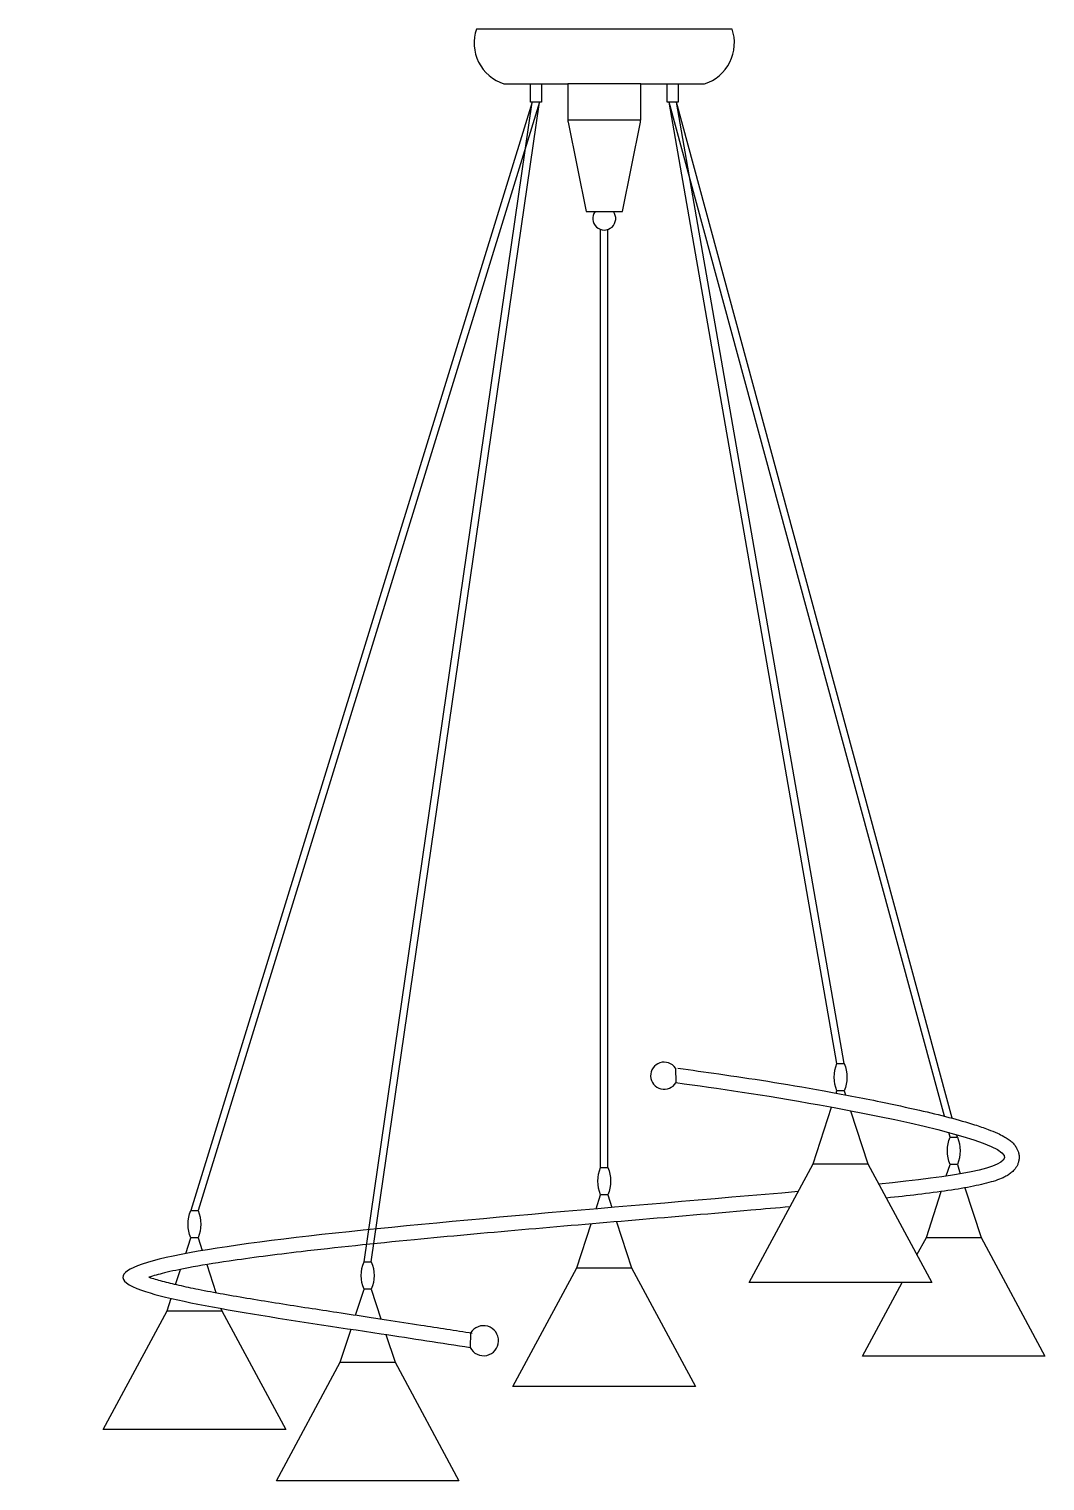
# Model space of a CAD drawing. Extents: x 1411 to 2134, y 3508 to 4542.
import ezdxf

# ---------------------------------------------------------------- set-up
doc = ezdxf.new("R2010")
doc.units = 0
doc.header["$MEASUREMENT"] = 0
doc.layers.add('4', color=4, linetype='CONTINUOUS')
doc.layers.add('7', color=7, linetype='CONTINUOUS')

msp = doc.modelspace()

# ---------------------------------------------------------------- linework, layer by layer
at = {"layer": '4'}
for points in [[(1846.4, 4477), (1846.4, 4503), (1891.9, 4503, 0.422548), (1911.4, 4542), (1729.4, 4542, 0.422548), (1748.9, 4503), (1794.4, 4503), (1794.4, 4478.3, 0.049623), (1794.7, 4475.7), (1807.5, 4412), (1833.3, 4412), (1846.1, 4475.7, 0.049623), (1846.4, 4478.3), (1846.4, 4503)], [(1985.6, 3784), (1986.1, 3785.6, -0.197426), (1986.1, 3805.1), (1991.3, 3805.1, -0.197426), (1991.3, 3785.6), (1992.2, 3782.8)], [(2064, 3725), (2066.7, 3733.2, -0.197426), (2066.7, 3752.7), (2071.9, 3752.7, -0.197426), (2071.9, 3733.2), (2074, 3726.6)], [(1814.6, 3701.6), (1817.8, 3711.6, -0.197426), (1817.8, 3731.1), (1823, 3731.1, -0.197426), (1823, 3711.6), (1825.9, 3702.6)], [(1522.3, 3669.8), (1525.9, 3680.9, -0.197426), (1525.9, 3700.4), (1531.1, 3700.4, -0.197426), (1531.1, 3680.9), (1534, 3671.9)], [(1643.3, 3625.9), (1649.3, 3644.3, -0.197426), (1649.3, 3663.8), (1654.5, 3663.8, -0.197426), (1654.5, 3644.3), (1661.3, 3623.2)]]:
    msp.add_lwpolyline(points, format="xyb", dxfattribs=at)
for points in [[(1995.9, 3771.5), (2008.2, 3733.6), (2053.7, 3649.1), (1923.7, 3649.1), (1969.2, 3733.6), (1982.3, 3774.1)], [(2077.3, 3716.6), (2088.8, 3681.2), (2134.3, 3596.7), (2004.3, 3596.7), (2032.5, 3649.1)], [(2043.1, 3668.8), (2049.8, 3681.2), (2060.4, 3713.9)], [(1829.2, 3692.4), (1839.9, 3659.6), (1885.4, 3575.1), (1755.4, 3575.1), (1800.9, 3659.6), (1811.1, 3690.9)], [(1537.3, 3661.9), (1543.8, 3642)], [(1515.1, 3647.8), (1518.6, 3658.4)], [(1547.4, 3630.7), (1548, 3628.9), (1593.5, 3544.4), (1463.5, 3544.4), (1509, 3628.9), (1511.9, 3637.9)], [(1664.9, 3612.2), (1671.4, 3592.3), (1716.9, 3507.8), (1586.9, 3507.8), (1632.4, 3592.3), (1640.1, 3615.9)]]:
    msp.add_lwpolyline(points, dxfattribs=at)
at = {"layer": '7'}
for p, q in [((1846.4, 4503), (1794.4, 4503)), ((1769.1, 4490), (1525.9, 3700.4)), ((1774.3, 4490), (1531.1, 3700.4)), ((1649.3, 3663.8), (1769.1, 4490)), ((1654.5, 3663.8), (1774.3, 4490)), ((1986.1, 3805.1), (1866.6, 4490)), ((2062.7, 3767.6), (1866.6, 4490)), ((1991.3, 3805.1), (1871.8, 4490)), ((2068.3, 3766.1), (1871.8, 4490)), ((1846.4, 4477), (1794.4, 4477)), ((1817.8, 3731.1), (1817.8, 4399.3)), ((1823, 3731.1), (1823, 4399.3)), ((1871.1, 3801.9), (1871.5, 3791.5)), ((1991.3, 3785.6), (1986.1, 3785.6)), ((2066.7, 3752.7), (2065.8, 3756)), ((2071.9, 3752.7), (2071.4, 3754.5)), ((1969.2, 3733.6), (2008.2, 3733.6)), ((2071.9, 3733.2), (2066.7, 3733.2)), ((1823, 3711.6), (1817.8, 3711.6)), ((1531.1, 3680.9), (1525.9, 3680.9)), ((2049.8, 3681.2), (2088.8, 3681.2)), ((1800.9, 3659.6), (1839.9, 3659.6)), ((1654.5, 3644.3), (1649.3, 3644.3)), ((1509, 3628.9), (1548, 3628.9)), ((1725.2, 3613.3), (1724.8, 3602.9)), ((1632.4, 3592.3), (1671.4, 3592.3))]:
    msp.add_line(p, q, dxfattribs=at)
for points in [[(1775.6, 4503), (1775.6, 4490), (1767.8, 4490), (1767.8, 4503)], [(1873.1, 4503), (1873.1, 4490), (1865.3, 4490), (1865.3, 4503)]]:
    msp.add_lwpolyline(points, dxfattribs=at)
for centre, radius, start, end in [((1820.4, 4407), 8.18, 142.6438, 37.3562), ((1863.1, 3796.4), 9.68, 34.3787, 329.4288), ((1734.4, 3607.7), 10.7, 206.8559, 148.9413)]:
    msp.add_arc(centre, radius, start, end, dxfattribs=at)
for points, knots in [([(1872.9, 3801.8), (1882.5, 3800.5), (1892.1, 3799.1), (1924.2, 3794.5), (1948, 3790.9), (1989.8, 3783.3), (2003.6, 3780.7), (2026.7, 3775.9), (2036, 3773.9), (2052.2, 3770.2), (2059.2, 3768.5), (2072.5, 3765), (2078.6, 3763.3), (2087.6, 3760.4), (2090.8, 3759.3), (2096.2, 3757.3), (2098.4, 3756.4), (2102, 3754.8), (2103.5, 3754), (2106, 3752.6), (2107.1, 3752), (2109, 3750.6), (2109.8, 3750), (2111.3, 3748.7), (2111.9, 3748), (2113.1, 3746.5), (2113.6, 3745.8), (2114.4, 3744.3), (2114.7, 3743.7), (2115.3, 3742.3), (2115.5, 3741.6), (2115.8, 3740), (2115.9, 3739.2), (2115.9, 3737.6), (2115.8, 3736.8), (2115.5, 3735.2), (2115.3, 3734.5), (2114.8, 3733.1), (2114.5, 3732.4), (2113.8, 3731.2), (2113.4, 3730.7), (2112.3, 3729.2), (2111.5, 3728.4), (2109.9, 3727), (2109.1, 3726.4), (2107.5, 3725.3), (2106.6, 3724.9), (2105, 3724), (2104.1, 3723.6), (2101.4, 3722.5), (2099.5, 3721.8), (2095.4, 3720.6), (2093.2, 3720), (2088.5, 3718.8), (2086, 3718.3), (2077.9, 3716.6), (2071.8, 3715.6), (2058.5, 3713.6), (2051.3, 3712.7), (2036.5, 3710.9), (2029, 3710.1), (2021.3, 3709.3)], [0, 0, 0, 0, 25.043743, 25.043743, 80.480028, 80.480028, 105.113435, 105.113435, 121.865556, 121.865556, 135.678458, 135.678458, 149.49136, 149.49136, 158.109982, 158.109982, 165.043343, 165.043343, 170.349763, 170.349763, 174.589329, 174.589329, 178.054775, 178.054775, 180.942789, 180.942789, 183.337961, 183.337961, 184.930013, 184.930013, 186.522065, 186.522065, 188.114118, 188.114118, 189.70617, 189.70617, 191.298222, 191.298222, 192.890274, 192.890274, 194.482326, 194.482326, 197.709892, 197.709892, 200.937458, 200.937458, 204.165023, 204.165023, 207.392589, 207.392589, 213.964284, 213.964284, 220.535979, 220.535979, 227.107674, 227.107674, 240.590532, 240.590532, 254.073391, 254.073391, 266.595824, 266.595824, 266.595824, 266.595824]), ([(1871.5, 3791.5), (1902, 3787.3), (1972.9, 3777.5), (2158.9, 3738.2), (2068.8, 3724.5), (2015.9, 3719.2)], [0, 0, 0, 0, 79.686332, 184.507493, 268.883987, 268.883987, 268.883987, 268.883987]), ([(1958.6, 3713.9), (1708.6, 3692), (1301.9, 3664.4), (1629.3, 3617.8), (1704.5, 3606), (1724.8, 3602.9)], [297.7202, 297.7202, 297.7202, 297.7202, 662.815076, 796.147129, 845.47427, 845.47427, 845.47427, 845.47427]), ([(1952.7, 3703), (1943.5, 3702.2), (1934.2, 3701.4), (1897.6, 3698.2), (1870, 3695.9), (1787.9, 3688.9), (1734, 3684.3), (1656.2, 3676.8), (1629, 3673.9), (1585.7, 3668.9), (1568.4, 3666.6), (1542.5, 3662.8), (1532.8, 3661.2), (1517.9, 3658.4), (1512.2, 3657.2), (1502.9, 3654.9), (1499.2, 3653.9), (1496.1, 3652.9)], [301.025497, 301.025497, 301.025497, 301.025497, 314.459719, 314.459719, 353.696573, 353.696573, 432.170283, 432.170283, 478.76238, 478.76238, 514.593283, 514.593283, 539.721328, 539.721328, 558.508039, 558.508039, 574.727469, 574.727469, 574.727469, 574.727469]), ([(1496.1, 3652.9), (1498.7, 3652), (1501.9, 3651.1), (1509.1, 3649.2), (1513, 3648.2), (1521.7, 3646.3), (1526.3, 3645.3), (1542.5, 3642.1), (1555.1, 3639.9), (1581.7, 3635.4), (1595.7, 3633.2), (1616.6, 3630), (1623.3, 3629), (1637.8, 3626.8), (1645.5, 3625.6), (1657.1, 3623.9), (1661.2, 3623.2), (1673.7, 3621.3), (1681.8, 3620.1), (1702.3, 3616.9), (1714.4, 3615), (1726.4, 3613.1)], [665.652663, 665.652663, 665.652663, 665.652663, 678.104034, 678.104034, 690.555406, 690.555406, 703.006778, 703.006778, 731.341255, 731.341255, 759.675731, 759.675731, 773.274995, 773.274995, 789.005727, 789.005727, 797.791152, 797.791152, 816.196868, 816.196868, 845.47427, 845.47427, 845.47427, 845.47427])]:
    msp.add_open_spline(points, degree=3, knots=knots, dxfattribs=at)

doc.saveas('drawing.dxf')
